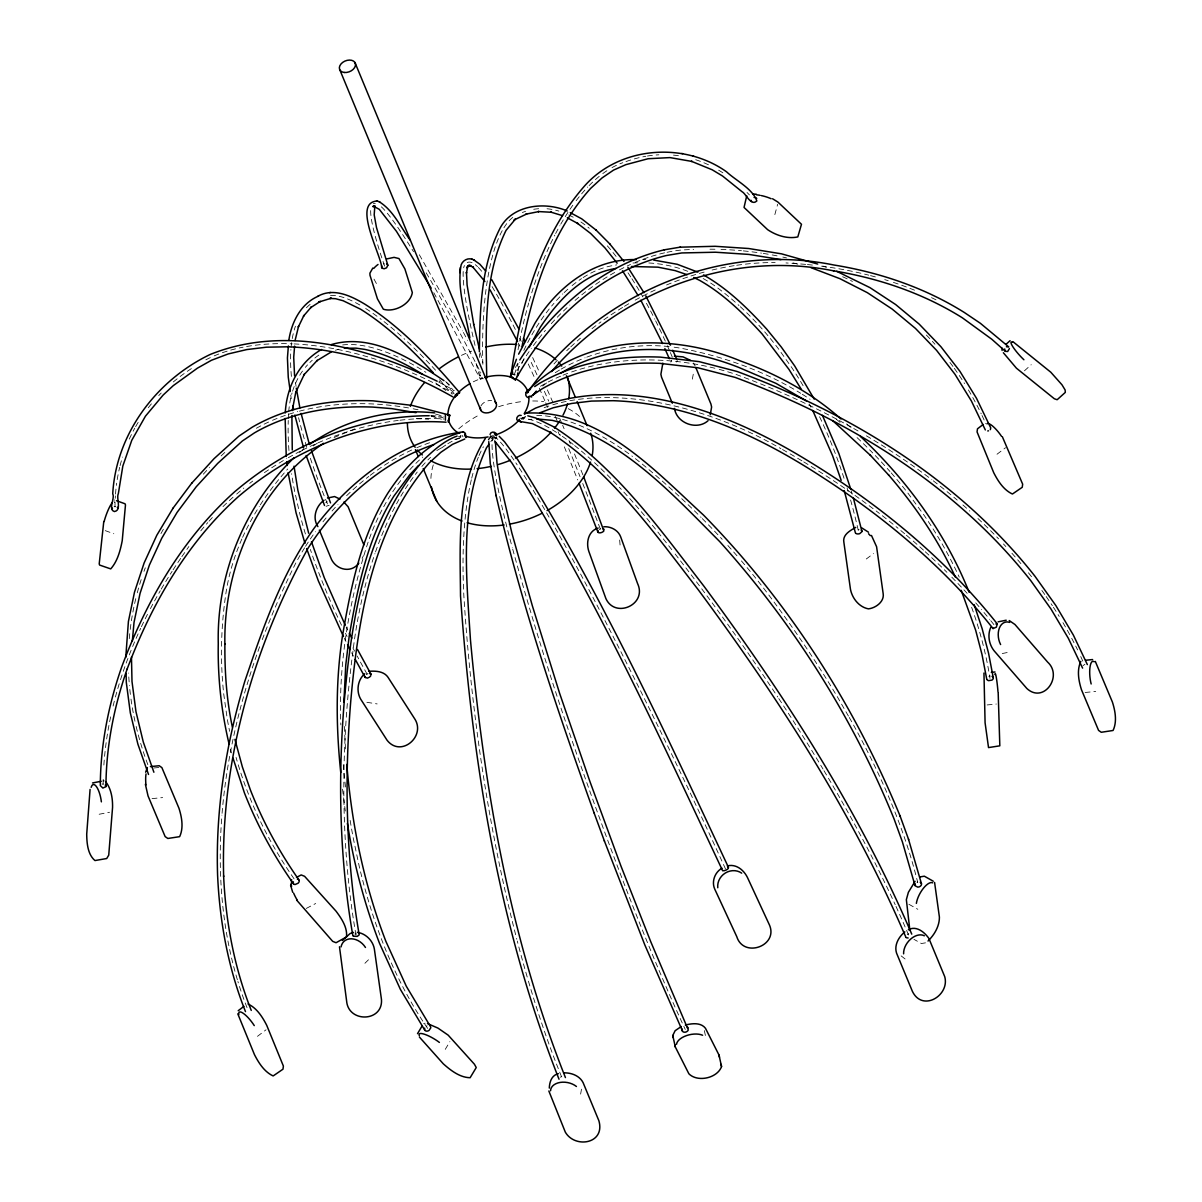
<?xml version="1.0" encoding="UTF-8"?>
<svg xmlns="http://www.w3.org/2000/svg" width="1202" height="1202" viewBox="0 0 1202 1202"><rect width="100%" height="100%" fill="white"/><g stroke="black" fill="none" stroke-linecap="round" stroke-linejoin="round"><path stroke-width="0.75" stroke-dasharray="5 3.75" d="M495.84 438.024L495.765 438.865L496.441 436.762M488.898 440.232L489.184 437.378M522.735 417.71L522.344 419.288M460.411 435.485L460.727 437.543M518.107 371.178L519.384 362.493M692.367 379.141L693.855 370.967M580.611 1094.105L581.798 1087.57M774.854 214.587L777.649 204.28M490.837 435.845L490.807 438.009L492.519 439.301M493.166 436.01L492.474 438.129A134.609 15.25 73.7 0 0 512.247 547.466M514.351 374.513L518.107 363.875M521.938 363.425L524.778 356.784M482.648 378.6L480.379 379.171L482.558 377.518M362.118 558.344L363.41 555.775M515.388 367.527L518.933 361.456M445.266 1049.361L449.894 1041.623M496.772 437.152L494.999 438.94M483.444 378.75L480.109 378.375L482.558 377.698M671.437 360.435L670.851 362.118M676.651 362.072L677.237 360.39M1083.062 665.638L1084.895 664.285M490.792 441.54L494.608 437.783M364.912 963.283L369.946 958.34M1024.45 370.802L1031.241 364.687M299.463 452.508L306.074 447.264M542.718 386.022L548.563 381.395M997.014 454.236L1005.563 447.715M257.468 1036.334L266.018 1029.813M866.296 558.99L873.478 553.581M907.225 934.51L908.742 933.699M325.772 502.541L327.29 501.745M329.123 505.291L326.042 506.312M436.837 450.555L443.117 446.874M334.036 437.543L356.678 428.122M560.252 1077.202L561.8 1076.541M306.24 908.442L315.69 903.498M383.453 264.049L384.279 263.719M925.495 942.849L921.378 943.51L913.926 939.318M335.403 350.233L338.769 349.226M521.908 418.041L525.424 416.974M114.07 506.583L115.542 506.327M458.383 436.792L461.298 435.95M988.765 676.29L990.478 676.02M494.563 437.378L492.069 437.333L490.296 435.815M1002.258 653.542L1010.341 651.89M99.165 814.25L109.532 812.267M423.63 1023.503L425.132 1023.233M354.785 934.044L356.438 933.864M454.702 439.346L459.84 438.475M528.79 419.603L531.885 419.243M101.915 784.08L103.357 784.065M153.886 767.973L159.175 767.462M1085.121 692.487L1095.713 691.45M987.142 704.943L996.368 704.041M152.053 798.624L162.646 797.587M480.605 375.52L479.267 375.4L475.571 361.366M102.921 780.969L104.334 780.909M416.448 418.596L428.738 419.197M642.604 259.527L645.79 259.587M431.007 415.802L441.885 416.132M113.965 499.972L114.776 500.077M443.192 417.62L434.313 416.238A134.609 96.776 -9.6 0 0 430.797 415.862M366.88 702.314L377.143 703.921M792.944 262.862L798.353 264.29M431.368 416.223L441.435 419.197M105.235 530.638L113.814 533.733M822.904 266.048L826.345 267.355M438.745 382.056L454.311 390.425M908.877 904.265L917.817 909.283M435.74 383.032L445.867 390.485M901.154 955.891L907.585 960.939M446.919 382.762L449.458 384.775M453.755 392.423L444.935 385.481A134.609 57.651 41 0 0 439.121 381.214M846.644 423.9L852.293 428.813M439.586 379.712L452.192 394.256M462.98 436.792L462.229 435.455M693.389 363.034L695.147 365.919M419.333 254.749L462.56 330.85M848.432 716.076L837.328 696.784A740.958 317.298 41 0 0 769.22 595.576A354.71 152.278 41 0 0 739.651 558.855M849.243 717.459L851.647 721.636A740.958 317.298 41 0 1 917.772 882.719M523.02 417.289L523.666 419.468M433.802 292.702L480.379 379.171M374.002 279.134L376.421 283.552M351.66 652.791L353.463 656.082M809.246 403.992L811.004 407.253M463.401 332.443L467.638 340.391M346.071 626.843L347.709 630.073M344.268 638.172L345.921 641.432M518.302 343.141L519.865 346.296M532.651 357.535L539.187 371.643M531.209 362.373L533.177 366.55A740.958 83.945 73.7 0 1 537.685 376.391M528.249 363.966L534.74 378.134M547.391 389.884L553.13 402.97M539.277 388.111L545.002 401.167M545.723 402.805L547.857 407.688M559.696 418.326L561.905 423.51M562.641 425.238L564.099 428.693M568.967 440.488L570.364 443.854M558.104 431.728L559.486 435.079M564.339 446.859L577.711 479.898M574.511 453.935L583.751 476.969M851.226 490.762L852.248 494.202M230.589 749.432L231.55 752.903M480.304 352.727L482.858 362.854M704.327 1030.595L706.04 1038.348M295.557 382.792L296.053 386.368M290.749 395.082L291.245 398.673M342.51 789.173L345.29 811.004M619.661 540.029L620.112 545.453M344.328 726.444L345.62 751.445M479.853 371.418L480.109 378.375M479.373 353.643L479.403 357.385M916.901 882.178A3.381 2.644 -12.3 0 1 917.727 881.907M536.708 415.471A134.609 57.651 41 0 1 632.492 456.444M635.377 458.638A134.609 57.651 41 0 1 643.926 465.459A354.71 152.278 41 0 1 701.082 517.401M702.284 518.603A354.71 152.278 41 0 1 722.192 539.322M727.841 545.498A354.71 152.278 41 0 1 738.434 557.443M519.715 418.266A189.15 49.552 52.7 0 1 560.778 435.259M562.281 436.296A189.15 49.552 52.7 0 1 573.219 444.44M574.631 445.551A189.15 49.552 52.7 0 1 621.329 489.379M623.823 492.054A189.15 49.552 52.7 0 1 646.195 517.581A592.526 153.931 52.8 0 1 674.022 552.544M675.163 554.017A592.526 153.931 52.8 0 1 777.754 697.01M778.791 698.587A592.526 153.931 52.8 0 1 823.024 769.085M823.986 770.707A592.526 153.931 52.8 0 1 895.22 904.73M895.986 906.398A592.526 153.931 52.8 0 1 908.832 935.727M782.472 449.518A481.221 273.17 27.2 0 1 802.23 460.997M803.732 461.899A481.221 273.17 27.2 0 1 879.428 513.479M882.328 515.718A481.221 273.17 27.2 0 1 898.014 528.249M900.824 530.563A481.221 273.17 27.2 0 1 904.986 534.034M906.368 535.206A481.221 273.17 27.2 0 1 911.837 539.878M913.204 541.065A481.221 273.17 27.2 0 1 923.917 550.531M925.224 551.733A481.221 273.17 27.2 0 1 946.921 572.302M951.819 577.215A481.221 273.17 27.2 0 1 967.174 593.352M975.723 602.878A481.221 273.17 27.2 0 1 981.643 609.715M983.972 612.464A481.221 273.17 27.2 0 1 989.667 619.346M990.779 620.728A481.221 273.17 27.2 0 1 994.099 624.86M521.262 419.258A234.48 132.445 27 0 1 525.92 416.343M544.145 407.703A234.48 132.445 27 0 1 549.284 405.885M552.815 404.789A234.48 132.445 27 0 1 780.924 448.662M330.52 295.422A189.15 49.552 52.7 0 1 362.824 306.75M365.678 308.508A189.15 49.552 52.7 0 1 381.244 319.431M384.024 321.595A189.15 49.552 52.7 0 1 404.789 339.325M407.463 341.804A189.15 49.552 52.7 0 1 430.887 365.198M432.134 366.535A189.15 49.552 52.7 0 1 435.875 370.562M445.747 381.56A189.15 49.552 52.7 0 1 453.635 390.725M327.44 503.923A592.526 154.292 52.8 0 1 310.026 457.241M306.765 447.129A592.526 154.292 52.8 0 1 298.592 417.725M291.41 376.421A592.526 154.292 52.8 0 1 290.914 349.497M291.064 347.633A592.526 154.292 52.8 0 1 291.68 342.209M292.251 338.558A592.526 154.292 52.8 0 1 295.452 326.193M306.435 307.742A592.526 154.292 52.8 0 1 311.453 303.34M114.971 507.064A481.221 271.937 27.1 0 1 115.377 495.9M115.512 494.067A481.221 271.937 27.1 0 1 116.684 483.189M117.21 479.613A481.221 271.937 27.1 0 1 119.674 467.323M120.095 465.61A481.221 271.937 27.1 0 1 122.484 457.091M129.305 439.091A481.221 271.937 27.1 0 1 134.774 428.182M135.631 426.665A481.221 271.937 27.1 0 1 139.207 420.67M148.282 407.733A481.221 271.937 27.1 0 1 151.602 403.602M158.724 395.608A481.221 271.937 27.1 0 1 161.218 393.024M173.298 381.951A481.221 271.937 27.1 0 1 191.929 368.248M205.843 359.834A234.48 133.167 27.2 0 1 211.011 357.295M214.211 355.867A234.48 133.167 27.2 0 1 243.074 347.183M246.605 346.522A234.48 133.167 27.2 0 1 292.266 343.832M294.009 343.907A234.48 133.167 27.2 0 1 454.401 394.031M114.07 501.64A15.19 2.75 -70.1 0 1 114.49 502.541M342.645 344.959A134.609 57.651 41 0 1 425.884 372.32M288.72 411.7A354.71 151.918 40.9 0 1 292.071 392.919M292.582 391.206A354.71 151.918 40.9 0 1 304.316 368.653M305.353 367.376A354.71 151.918 40.9 0 1 307.547 364.867M309.861 362.493A354.71 151.918 40.9 0 1 312.295 360.209M314.849 358.061A354.71 151.918 40.9 0 1 318.936 355.026M367.106 674.127A740.958 317.298 41 0 1 357.189 656.037M354.59 651.138A740.958 317.298 41 0 1 352.877 647.878M347.077 636.504A740.958 317.298 41 0 1 345.455 633.274M341.533 625.22A740.958 317.298 41 0 1 310.356 549.449M305.413 533.973A740.958 317.298 41 0 1 299.343 512.097L294.58 490.882A740.958 317.298 41 0 1 291.59 473.708M288.961 450.525A740.958 317.298 41 0 1 288.255 420.46M288.33 418.642A740.958 317.298 41 0 1 288.615 413.278M366.279 674.592A3.381 1.998 -28.6 0 1 367.782 673.721M426.319 1026.238A3.381 2.554 -35.7 0 1 427.101 1025.832M406.231 473.753A134.609 79.212 -69.2 0 0 366.565 546.895A354.71 208.397 -69.2 0 0 340.707 721.29A740.958 436.01 -69.2 0 0 340.842 724.896M409.807 469.697A134.609 79.212 -69.2 0 1 422.758 457.045M427.642 1028.401A740.958 436.01 -69.2 0 1 359.173 866.101L353.373 838.741A740.958 436.01 -69.2 0 1 349.992 819.433M345.53 787.009A740.958 436.01 -69.2 0 1 342.991 761.106M304.617 547.796A189.15 128.434 -51.9 0 0 295.857 562.927A592.526 402.925 -51.7 0 0 261.33 642.153M305.548 546.309A189.15 128.434 -51.9 0 1 315.45 531.705M322.947 521.833A189.15 128.434 -51.9 0 1 327.425 516.364M332.022 511A189.15 128.434 -51.9 0 1 337.972 504.479M346.597 495.72A189.15 128.434 -51.9 0 1 368.834 476.398M370.186 475.361A189.15 128.434 -51.9 0 1 413.608 449.142M416.778 447.745A189.15 128.434 -51.9 0 1 431.082 442.231M247.026 1007.637A592.526 402.925 -51.7 0 1 237.921 981.538M237.38 979.75A592.526 402.925 -51.7 0 1 221.919 815.151M222.07 813.318A592.526 402.925 -51.7 0 1 260.684 643.881M356.017 935.216A481.221 219.305 -83.5 0 1 352.862 651.98A234.48 107.519 -83.6 0 1 374.949 553.581M375.52 551.943A234.48 107.519 -83.6 0 1 417.244 472.04M421.872 466.466A234.48 107.519 -83.6 0 1 426.575 461.298M427.897 459.945A234.48 107.519 -83.6 0 1 430.541 457.316M441.66 447.91A234.48 107.519 -83.6 0 1 446.273 444.725M447.805 443.748A234.48 107.519 -83.6 0 1 463.296 436.506M523.847 350.428A134.609 79.212 -69.2 0 1 553.987 303.28M556.481 300.47A134.609 79.212 -69.2 0 1 562.867 293.844M564.159 292.597A134.609 79.212 -69.2 0 1 569.432 287.819M572.092 285.595A134.609 79.212 -69.2 0 1 581.543 278.609M583.12 277.587A134.609 79.212 -69.2 0 1 610.135 266.108A354.71 208.757 -69.3 0 1 616.731 264.876M703.14 278.518A354.71 208.757 -69.3 0 1 717.128 287.548A740.958 436.01 -69.2 0 1 738.99 305.518M632.973 263.028A354.71 208.757 -69.3 0 1 637.766 262.832M648.84 262.983A354.71 208.757 -69.3 0 1 688.265 271.502M740.312 306.72A740.958 436.01 -69.2 0 1 778.52 348.911L791.817 367.647A740.958 436.01 -69.2 0 1 804.213 387.645M819.569 416.763A740.958 436.01 -69.2 0 1 844.435 479.538M847.079 487.982A740.958 436.01 -69.2 0 1 848.101 491.408M850.58 500.002A740.958 436.01 -69.2 0 1 858.604 531.885M858.273 529.842A3.381 2.088 -13.9 0 1 859.129 529.736M516.995 370.622A189.15 128.434 -51.9 0 1 531.314 348.445M533.387 345.575A189.15 128.434 -51.9 0 1 545.453 330.31M551.267 323.669A189.15 128.434 -51.9 0 1 569.853 305.038M575.052 300.425A189.15 128.434 -51.9 0 1 587.072 290.674M588.559 289.532A189.15 128.434 -51.9 0 1 617.858 270.735M619.421 269.894A189.15 128.434 -51.9 0 1 630.509 264.455M635.257 262.367A189.15 128.434 -51.9 0 1 649.561 257.003M651.319 256.432A189.15 128.434 -51.9 0 1 665.337 252.66M667.08 252.285A189.15 128.434 -51.9 0 1 680.858 250.076A592.526 402.565 -51.6 0 1 693.659 249.415M926.336 335.027A592.526 402.565 -51.6 0 1 934.961 344.238M949.956 362.448A592.526 402.565 -51.6 0 1 953.231 366.85M954.298 368.323A592.526 402.565 -51.6 0 1 964.545 383.588M968.406 389.929A592.526 402.565 -51.6 0 1 981.238 413.879M982.019 415.486A592.526 402.565 -51.6 0 1 985.76 423.66M709.961 249.19A592.526 402.565 -51.6 0 1 715.34 249.25M720.99 249.415A592.526 402.565 -51.6 0 1 741.454 250.707M743.287 250.887A592.526 402.565 -51.6 0 1 761.452 253.141M763.255 253.412A592.526 402.565 -51.6 0 1 770.392 254.614M772.165 254.929A592.526 402.565 -51.6 0 1 779.227 256.311M782.833 257.078A592.526 402.565 -51.6 0 1 786.514 257.904M842.617 276.745A592.526 402.565 -51.6 0 1 852.458 281.418M695.688 159.731A481.221 220.537 -83.6 0 1 711.103 166.071M718.631 170.188A481.221 220.537 -83.6 0 1 724.566 173.929M747.013 192.47A481.221 220.537 -83.6 0 1 749.417 194.904M625.987 161.579A481.221 220.537 -83.6 0 1 645.79 156.29M647.427 156.02A481.221 220.537 -83.6 0 1 658.891 154.818M673.466 155.118A481.221 220.537 -83.6 0 1 679.881 155.929M518.047 349.692A234.48 106.798 -83.4 0 1 528.73 302.934M529.226 301.206A234.48 106.798 -83.4 0 1 554.813 235.156M555.64 233.549A234.48 106.798 -83.4 0 1 559.892 225.706M560.748 224.188A234.48 106.798 -83.4 0 1 573.114 204.836M576.179 200.674A234.48 106.798 -83.4 0 1 587.763 186.986M589.085 185.634A234.48 106.798 -83.4 0 1 599.753 175.928M602.788 173.584A234.48 106.798 -83.4 0 1 608.918 169.437M611.998 167.619A234.48 106.798 -83.4 0 1 622.801 162.706M475.045 345.38A134.609 15.25 73.7 0 1 464.468 265.537M467.247 262.607A354.71 40.117 73.6 0 1 477.51 266.634M478.351 267.475A354.71 40.117 73.6 0 1 481.912 271.562M492.084 286.617A740.958 83.945 73.7 0 1 515.838 330.46M519.685 338.198A740.958 83.945 73.7 0 1 521.232 341.368M544.386 391.341A740.958 83.945 73.7 0 1 548.683 401.122M555.204 416.268A740.958 83.945 73.7 0 1 558.149 423.179M568.726 448.631A740.958 83.945 73.7 0 1 580.07 476.758M582.73 483.489A740.958 83.945 73.7 0 1 600.985 530.803M599.152 529.601A3.381 1.938 -20.9 0 1 600.73 528.865M482.858 364.281A189.15 55.773 84.4 0 1 502.992 229.327M503.908 227.794A189.15 55.773 84.4 0 1 512.863 217.352M522.344 212.529A592.526 175.627 84.5 0 1 525.559 211.342M533.703 209.298A592.526 175.627 84.5 0 1 538.661 208.712M547.015 208.772A592.526 175.627 84.5 0 1 558.87 211.086M568.771 214.948A592.526 175.627 84.5 0 1 573.384 217.307M580.912 221.979A592.526 175.627 84.5 0 1 589.25 228.245M607.31 245.854A592.526 175.627 84.5 0 1 617.693 258.46M627.985 272.794A592.526 175.627 84.5 0 1 630.915 277.211M631.876 278.714A592.526 175.627 84.5 0 1 642.875 296.894M646.436 303.265A592.526 175.627 84.5 0 1 654.805 319.191M655.631 320.829A592.526 175.627 84.5 0 1 666.614 344.057M667.365 345.74A592.526 175.627 84.5 0 1 669.604 350.834M670.355 352.547A592.526 175.627 84.5 0 1 673.315 359.488M384.64 266.168A481.221 36.601 63.2 0 1 370.967 207.48M373.281 203.739A481.221 36.601 63.2 0 1 375.294 203.559M381.334 206.834A234.48 18.496 63.4 0 1 413.518 251.684M426.214 272.824A234.48 18.496 63.4 0 1 480.815 372.68M313.241 445.942A134.609 96.776 -9.6 0 1 317.463 443.087M241.887 538.947A354.71 254.854 -9.6 0 0 225.916 593.322A740.958 532.681 -9.6 0 0 223.752 694.215L227.268 719.021A740.958 532.681 -9.6 0 0 229.627 731.327M242.594 537.384A354.71 254.854 -9.6 0 1 259.316 506.433M260.278 504.915A354.71 254.854 -9.6 0 1 287.744 468.99M294.084 878.827A740.958 532.681 -9.6 0 1 236.058 757.41M256.357 428.273A189.15 125.864 10.4 0 1 270.796 421.061M272.478 420.324A189.15 125.864 10.4 0 1 297.705 411.625M299.403 411.174A189.15 125.864 10.4 0 1 411.43 408.455M413.172 408.785A189.15 125.864 10.4 0 1 418.371 409.837M435.515 414.044A189.15 125.864 10.4 0 1 443.944 416.553M147.846 764.667A592.526 393.94 10.6 0 1 135.36 723.048M134.97 721.26A592.526 393.94 10.6 0 1 130.612 696.198M130.387 694.41A592.526 393.94 10.6 0 1 129.44 685.486M129.14 681.925A592.526 393.94 10.6 0 1 128.599 673.015M129.275 638.668A592.526 393.94 10.6 0 1 129.996 631.23M130.222 629.382A592.526 393.94 10.6 0 1 136.337 596.402M137.268 592.796A592.526 393.94 10.6 0 1 141.551 578.462M143.985 571.371A592.526 393.94 10.6 0 1 145.292 567.84M160.963 533.598A592.526 393.94 10.6 0 1 164.479 527.287M203.348 474.159A592.526 393.94 10.6 0 1 209.509 467.533M221.138 455.904A592.526 393.94 10.6 0 1 225.165 452.102M103.132 784.335A481.221 347.618 -31.3 0 1 103.267 777.348M103.868 765.058A481.221 347.618 -31.3 0 1 110.644 716.858M113.108 706.04A481.221 347.618 -31.3 0 1 114.941 698.813M115.422 697.01A481.221 347.618 -31.3 0 1 119.99 681.324M120.516 679.656A481.221 347.618 -31.3 0 1 131.98 648.148M132.656 646.496A481.221 347.618 -31.3 0 1 140.649 628.33M141.43 626.678A481.221 347.618 -31.3 0 1 147.876 613.546M150.415 608.648A481.221 347.618 -31.3 0 1 160.287 590.753M161.218 589.13A481.221 347.618 -31.3 0 1 172.111 571.326M173.058 569.853A481.221 347.618 -31.3 0 1 180.841 558.134M181.848 556.661A481.221 347.618 -31.3 0 1 184.883 552.304M186.881 549.404A234.48 170.038 -31.4 0 1 188.894 546.504M200.764 530.863A234.48 170.038 -31.4 0 1 207.796 522.585M209.013 521.217A234.48 170.038 -31.4 0 1 212.709 517.16M222.971 506.628A234.48 170.038 -31.4 0 1 233.864 496.516M236.659 494.067A234.48 170.038 -31.4 0 1 243.826 488.057M249.715 483.384A234.48 170.038 -31.4 0 1 252.705 481.085M264.41 472.641A234.48 170.038 -31.4 0 1 286.797 458.563M288.33 457.692A234.48 170.038 -31.4 0 1 300.74 451.02M302.303 450.224A234.48 170.038 -31.4 0 1 398.238 420.445M399.981 420.234A234.48 170.038 -31.4 0 1 414.915 418.912M416.778 418.807A234.48 170.038 -31.4 0 1 444.064 419.017M725.527 869.016A481.221 37.833 63.4 0 0 599.332 609.654A234.48 17.775 63.2 0 0 515.838 462.845M493.812 436.491A234.48 17.775 63.2 0 1 514.877 461.418M512.698 549.104A354.71 39.756 73.7 0 0 565.751 722.222A740.958 83.945 73.7 0 0 607.536 839.807L617.798 867.183A740.958 83.945 73.7 0 0 685.275 1029.483M471.334 479.763A189.15 55.773 84.4 0 0 463.852 595.651A592.526 175.988 84.5 0 0 516.8 939.198M471.725 478.156A189.15 55.773 84.4 0 1 478.366 457.181M479.042 455.558A189.15 55.773 84.4 0 1 483.399 446.798M488.162 439.857A189.15 55.773 84.4 0 1 493.286 434.808M561.574 1076.797A592.526 175.988 84.5 0 1 527.738 978.804M527.212 977.046A592.526 175.988 84.5 0 1 517.281 941.031M461.418 355.371A84.38 57.861 -22.5 0 1 471.665 351.149M430.917 478.426A84.38 57.861 -22.5 0 1 433.321 464.783M458.728 428.783A84.38 57.861 -22.5 0 1 480.019 414.525M498.635 406.697A84.38 57.861 -22.5 0 1 523.276 401.468M532.711 400.972A84.38 57.861 -22.5 0 1 543.65 401.543M568.261 408.68A84.38 57.861 -22.5 0 1 581.903 418.822M493.346 435.605A42.19 28.938 -22.5 0 1 489.83 436.521M473.287 381.83A42.19 28.938 -22.5 0 1 481.792 378.329M480.98 405.855A8.444 5.785 -22.5 0 1 491.603 400.506M540.479 386.293A189.15 125.864 10.4 0 1 561.319 375.88M563.032 375.174A189.15 125.864 10.4 0 1 570.033 372.515M571.626 371.959A189.15 125.864 10.4 0 1 602.217 363.951M605.778 363.32A189.15 125.864 10.4 0 1 717.564 368.939M719.262 369.39A189.15 125.864 10.4 0 1 736.075 374.438A592.526 393.58 10.6 0 1 837.599 419.663M839.221 420.535A592.526 393.58 10.6 0 1 852.128 427.612M853.721 428.513A592.526 393.58 10.6 0 1 860.076 432.134M866.372 435.815A592.526 393.58 10.6 0 1 931.835 479.703M933.278 480.815A592.526 393.58 10.6 0 1 957.228 500.092M962.877 504.945A592.526 393.58 10.6 0 1 969.804 511.06M977.932 518.513A592.526 393.58 10.6 0 1 998.546 538.797M1003.445 543.965A592.526 393.58 10.6 0 1 1005.864 546.564M1011.904 553.236A592.526 393.58 10.6 0 1 1022.677 565.736M1028.416 572.768A592.526 393.58 10.6 0 1 1031.767 577.02M1041.864 590.452A592.526 393.58 10.6 0 1 1045.094 595.005M1046.161 596.523A592.526 393.58 10.6 0 1 1052.366 605.673M1053.373 607.205A592.526 393.58 10.6 0 1 1059.217 616.446M1062.944 622.636A592.526 393.58 10.6 0 1 1070.832 636.654M1071.703 638.307A592.526 393.58 10.6 0 1 1077.593 649.906M1080.733 656.562A592.526 393.58 10.6 0 1 1082.987 661.566M805.641 264.395A481.221 348.85 -31.4 0 0 791.292 263.313A234.48 169.317 -31.3 0 0 785.973 262.938M807.428 264.56A481.221 348.85 -31.4 0 1 812.747 265.101M821.552 266.153A481.221 348.85 -31.4 0 1 854.216 271.757M856.049 272.148A481.221 348.85 -31.4 0 1 868.761 275.168M870.548 275.634A481.221 348.85 -31.4 0 1 877.685 277.557M884.732 279.63A481.221 348.85 -31.4 0 1 888.218 280.712M893.417 282.395A481.221 348.85 -31.4 0 1 916.991 291.2M931.52 297.66A481.221 348.85 -31.4 0 1 936.253 299.959M553.957 363.951A234.48 169.317 -31.3 0 1 558.945 358.587M566.713 350.744A234.48 169.317 -31.3 0 1 569.372 348.174M570.725 346.912A234.48 169.317 -31.3 0 1 580.401 338.198M591.985 328.687A234.48 169.317 -31.3 0 1 600.985 321.881M603.84 319.822A234.48 169.317 -31.3 0 1 622.967 307.216M624.469 306.3A234.48 169.317 -31.3 0 1 629.022 303.61M635.167 300.139A234.48 169.317 -31.3 0 1 657.96 288.72M666.554 284.979A234.48 169.317 -31.3 0 1 689.197 276.55M690.955 275.979A234.48 169.317 -31.3 0 1 705.033 271.847M712.08 270.044A234.48 169.317 -31.3 0 1 734.963 265.537M736.721 265.266A234.48 169.317 -31.3 0 1 775.155 262.577M555.234 372.695A134.609 96.776 -9.6 0 1 559.651 369.991M561.139 369.119A134.609 96.776 -9.6 0 1 585.104 357.775M586.786 357.144A134.609 96.776 -9.6 0 1 670.656 346.762M674.157 347.198A134.609 96.776 -9.6 0 1 684.479 348.926A354.71 255.215 -9.6 0 1 800.682 393.279M802.275 394.271A354.71 255.215 -9.6 0 1 810.058 399.289M836.231 419.122A740.958 532.681 -9.6 0 1 840.498 422.743M857.041 437.603A740.958 532.681 -9.6 0 1 872.742 452.959M875.281 455.573A740.958 532.681 -9.6 0 1 889.961 471.5M891.148 472.837A740.958 532.681 -9.6 0 1 908.156 493.451L923.722 514.726A740.958 532.681 -9.6 0 1 959.241 577.14M971.607 607.295A740.958 532.681 -9.6 0 1 989.997 678.394"/><path stroke-width="1.5" d="M343.892 702.163L345.755 665.052L349.181 636.294C357.52 588.003 367.481 538.256 393.85 496.156L409.777 474.775L418.506 465.505M374.844 205.707L374.198 214.873L376.481 227.463L387.84 265.266L386.548 267.836L384.159 268.767L382.041 268.181L381.68 265.732M285.144 418.401L286.241 456.459M291.891 415.441L292.266 450.014M446.092 422.202C370.501 417.214 295.632 447.895 238.612 496.411C186.821 542.748 151.121 604.891 126.991 669.484L127.127 669.078C113.965 706.806 106.137 746.547 105.941 786.574L102.891 788.076L100.307 785.567C100.502 745.165 108.405 705.078 121.687 667.005L121.838 666.599C146.208 601.3 182.358 538.526 234.721 491.708C288.615 445.927 357.85 415.757 429.204 415.742M452.884 396.885C402.64 368.383 346.266 349.061 288.225 346.792L266.559 347.183L246.786 349.572L228.2 353.944L211.492 360.254L197.429 368.158L173.178 385.707L163.096 395.097L145.457 416.162L131.769 440.308L122.844 465.985L118.352 493.601C115.933 498.214 122.108 510.279 114.4 511.556C107.684 509.423 115.227 498.259 112.733 493.842C116.038 433.727 156.455 380.268 209.944 354.575L210.53 354.335C284.649 324.57 368.428 347.573 437.182 381.214M521.999 346.627C533.042 290.088 551.478 232.196 590.543 188.489L602.037 177.956L613.576 170.083L625.821 164.674L648.058 158.739L669.965 157.597L692.157 161.474L691.405 161.293L712.185 169.782L722.567 176.033L741.995 191.674C746.126 193.672 750.889 206.669 756.839 200.944C752.602 188.714 735.924 180.601 726.564 171.826C684.449 141.716 620.638 146.268 585.389 185.048L584.983 185.484C538.571 238.176 520.12 309.154 510.7 377.203L510.91 377.323M90.075 789.429L86.709 834.128C86.844 843.173 87.641 854.306 94.943 860.557L106.723 858.528L108.736 855.148L112.567 807.353C112.718 798.594 111.305 789.113 105.896 781.976M112.132 509.438L112.432 508.085M288.375 345.996L287.428 357.956L288.255 377.173L290.253 391.506M294.61 346.131L293.709 357.264L294.565 375.67M132.34 640.982L134.023 622.456L140.048 593.412L149.379 565.09L161.729 538.271L177.1 512.383L196.287 486.705L217.727 463.341L242.338 441.014L254.448 432.87C290.028 412.181 332.083 405.435 372.77 407.087L391.777 408.635L415.997 412.677M469.847 337.882C466.286 315.39 456.459 289.021 461.177 264.771C462.77 260.413 467.969 257.483 472.431 259.347M460.276 267.55L459.765 272.644M488.763 441.66L490.281 463.596L496.125 495.81M495.344 443.042L495.419 442.216L496.997 463.07L500.348 482.979L511.782 532.696L532.381 605.898L559.651 693.419L589.942 781.57L620.848 865.786L650.853 941.962L688.31 1029.964A3.381 2.659 -24.6 0 1 682.751 1031.601L644.828 944.952L604.305 840.754M285.295 412.917C286.407 387.66 298.937 362.012 321.565 349.497M292.251 410.558L295.872 391.747L295.662 392.498L304.376 374.153L303.941 374.829L317.298 360.315L316.697 360.84L331.256 351.931M1004.722 348.956L1004.977 350.879M1009.44 348.595L1007.667 351.495L1005.353 351.33L991.77 339.219L962.381 317.824C923.271 293.303 878.812 278.188 833.377 270.811L833.797 270.886C730.245 249.821 619.661 292.026 551.538 371.598M466.181 437.528L464.768 434.358M517.341 376.391L517.852 372.905M662.858 363.169L660.89 374.243L661.551 377.233L672.324 403.226M549.314 1088.095C549.479 1081.98 551.688 1075.189 558.359 1073.671M710.247 414.825L711.614 407.027L710.938 404.037L695.868 367.647M103.778 521.518L99.21 563.888L99.601 565.06L110.719 568.892C117.541 561.259 120.29 550.561 122.228 540.705L125.474 504.975L125.068 503.803L116.489 500.708M288.826 340.391C291.485 322.301 300.831 303.505 318.515 296.098M295.061 340.557L298.562 326.328L298.306 327.079L303.926 315.42L303.49 316.126L311.213 307.096L310.597 307.697L320.378 301.356L318.846 302.033L331.406 298.171L329.829 298.457L335.598 298.712L343.171 300.755L360.6 309.214C388.036 326.418 411.46 349.211 433.381 372.86M145.622 772.21L147.38 767.537M685.335 1025.021C691.841 1023.443 700.826 1022.226 705.454 1028.266L718.991 1055.025L721.546 1066.565C717.384 1078.224 697.566 1082.581 688.881 1073.792L675.329 1047.017L672.774 1035.493L675.133 1030.7L681.309 1026.508M746.727 195.821L744.038 207.45L767.642 229.672C776.207 235.472 787.535 239.168 797.812 236.914L801.479 224.278L777.889 202.056L772.555 198.751M424.712 1028.161L424.516 1028.867A3.381 2.509 -32.7 0 0 428.949 1030.535L430.737 1027.905A3.381 2.554 -35.7 0 0 430.466 1026.583L406.231 986.136L385.917 941.436C364.071 884.822 351.795 824.812 346.777 764.427M682.225 1029.017L682.3 1031.091M490.055 434.403C490.671 430.872 496.847 431.593 496.501 435.214M465.715 436.897L465.369 433.351L463.431 431.818C402.309 439.752 350.052 480.169 313.977 528.414C281.403 574.24 262.847 628.27 244.892 681.053C225.961 744.023 215.383 809.757 217.607 875.612L217.637 876.078C219.771 922.37 228.335 968.466 245.478 1011.618M983.957 673.06L985.084 722.778L988.525 747.584L999.824 745.826L998.186 692.698M445.371 420.219L445.431 414.585M990.794 627.309C987.308 634.972 988.961 644.422 994.189 650.898L1026.884 688.521C1043.652 704.011 1063.214 676.305 1047.648 662.122L1014.954 624.499L1009.229 620.548M1001.927 348.024L1002.107 350.443M449.172 416.223L449.818 415.171L448.301 421.016M516.439 359.263L511.211 373.386L513.194 374.213M518.618 354.154L534.89 323.353C556.331 287.939 592.962 258.28 636.174 259.617M598.07 530.653L598.295 532.531A3.381 1.818 -20.5 0 0 603.87 530.908L583.751 476.969M459.449 393.069L459.555 392.588C431.578 359.774 401.678 327.56 365.032 304.286C351.149 295.962 333.555 287.353 317.719 296.338M529.316 347.017L540.389 327.124C558.63 299.734 583.195 273.515 615.92 268.467M456.715 393.565L454.656 397.381M1080.823 661.34C1076.676 670.16 1078.63 680.798 1081.484 689.768L1098.568 730.395L1101.272 732.273L1113.067 730.485C1117.214 721.666 1115.261 711.028 1112.406 702.058L1095.322 661.431M990.343 429.655L990.733 427.882M515.357 379.922L510.069 376.647L512.728 372.079M515.433 379.832C547.391 321.55 600.654 271.487 666.449 255.5L681.774 252.946L715.551 252.225L748.846 254.418L780.924 259.617M173.058 508.145L156.801 535.281L144.12 562.972L134.489 592.18L128.404 621.524L125.759 657.419M417.515 1033.66L422.142 1025.922M519.82 359.924C553.115 308.208 603.404 264.395 664.24 249.821L664.706 249.746M485.533 438.159C456.234 484.481 460.111 543.274 460.516 595.876C472.085 760.13 498.244 925.42 559.02 1079.216M488.913 444.289L486.479 447.82C458.999 506.252 466.361 576.058 470.463 639.975C484.166 788.797 510.024 938.146 565.436 1077.578M530.428 389.448C525.62 389.628 523.741 396.465 528.444 397.727M372.815 268.046L369.915 273.154L369.976 275.228L377.428 298.847L383.363 309.23C394.331 312.685 410.528 304.196 412.331 292.552L404.894 268.932L398.959 258.55L394.076 257.363L386.759 258.926M191.674 483.234L214.016 458.698L238.913 436.131L252.225 427.191C288.57 406.051 331.527 399.169 373.101 400.837L412.001 405.375L449.728 415.141M527.287 392.919C593.683 296.383 717.729 241.317 833.677 264.966L834.098 265.041C879.984 272.478 924.894 287.744 964.38 312.52L980.411 323.323L1008.733 346.897L1006.405 346.747M532.937 395.428L536.122 391.176M172.682 508.641L192.035 482.753M510.069 376.647L511.346 376.947M915.083 881.321L908.381 892.32L906.353 899.652L909.794 929.732M448.256 422.112L448.902 418.356M928.019 941.031C934.375 934.81 939.468 926.261 939.408 917.156L934.585 882.418M342.39 940.475L350.158 933.503L353.553 932.406M293.769 457.947C244.337 506.177 216.645 574.511 218.268 643.611L218.253 644.212C217.697 677.853 221.333 711.494 229.131 744.218M528.264 390.259C583.361 334.652 671.602 332.263 740.612 361.006L740.958 361.141C777.333 374.333 812.026 393.174 841.009 419.002M536.603 391.476L532.771 395.142M324.014 500.212C315.976 506.162 312.054 517.807 317.914 526.626M358.827 563.137C351.42 573.354 336.876 570.094 331.557 559.561L319.341 530.097M904.821 931.941C898.705 936.839 893.957 945.238 896.572 953.156L912.363 991.289C922.52 1012.475 950.091 995.226 944.697 976.58L928.906 938.462C924.563 932.211 916.285 925.27 908.336 929.777M1005.999 344.358L1010.071 340.677M364.747 673.751C357.61 679.776 356.017 691.195 360.705 699.188L387.059 740.222C401.002 758.116 426.575 735.94 414.374 718.33L388.021 677.297C383.964 671.197 375.475 670.776 368.894 671.332M290.764 880.735L291.74 879.894M708.068 420.7C697.025 430.647 676.696 423.359 674.472 408.425M457.466 395.112L454.446 396.885L459.555 392.588M983.176 424.471L977.481 428.813L977.061 431.924L993.738 472.732C998.006 481.07 1003.655 489.995 1012.43 494.022L1022.241 487.291L1022.662 484.181L1002.333 436.687M238.206 1010.717L243.901 1006.374M534.695 386.593L539.367 383.453C575.713 362.313 618.669 355.431 660.244 357.114L699.158 361.637L737.081 371.478C850.911 413.788 959.046 479.853 1034.922 576.194L1055.807 605.492L1073.341 635.047L1087.359 664.586M530.788 396.405L541.591 389.132C577.17 368.443 619.225 361.697 659.913 363.35L698.001 367.797L735.083 377.383C848.101 419.408 955.47 485.037 1030.805 580.686L1050.924 608.933L1068.323 638.247L1082.611 668.132M462.53 432.179L463.431 431.818M721.981 868.205C714.889 872.156 711.359 881.577 714.739 889.104L736.781 936.674C743.677 958.535 778.505 945.854 769.46 924.999L747.419 877.43C743.753 869.978 736.075 863.652 727.33 865.921M310.041 444.124C345.906 418.882 391.206 408.304 434.643 412.887M323.518 443.313C258.836 486.945 223.392 566.172 224.879 644.362L224.894 643.761C224.639 671.708 226.577 699.789 232.377 727.165M526.16 392.318L528.234 392.363M524.583 414.119L535.506 408.139C625.716 373.522 725.527 410.799 803.822 458.247C876.814 502.271 944.171 556.962 997.314 623.943L996.323 627.189L993.062 628.556C945.328 568.336 885.874 518.137 821.417 476.638C759.123 435.98 688.656 403.226 613.14 400.702L591.474 401.077L571.731 403.451L553.145 407.794L539.803 412.812M561.259 372.92C615.033 340.211 682.12 345.004 738.734 367.406L775.921 383.333L806.617 401.107M296.458 877.415L301.191 874.936L304.587 876.303L336.019 911.146C341.488 918.448 347.573 927.418 346.492 936.929L336.064 942.729L332.669 941.346L296.624 900.088M855.749 527.393C850.16 530.578 842.271 534.77 843.894 542.463L850.46 589.296C852.218 598.311 859.069 607.115 868.415 608.858C875.597 608.062 884.552 601.706 883.154 593.563L876.589 546.73L871.465 535.446M331.121 344.643C371.583 332.593 411.79 358.962 443.959 380.658M457.121 436.071C444.274 440.698 433.892 450.059 424.201 459.359L423.81 459.795C366.234 525.695 351.795 616.461 344.313 700.766C337.852 778.971 339.415 858.138 352.832 935.577L353.042 935.907M464.813 438.985L452.463 444.394L440.879 452.283L429.339 462.8C372.365 528.024 358.151 617.888 350.744 701.322C344.313 779.121 345.875 857.852 359.218 934.871L357.264 936.388L353.478 936.178M598.16 528.039C588.199 531.014 585.825 542.748 588.905 551.583L605.853 598.476C615.033 618.985 647.412 604.636 637.586 583.586L620.623 536.708C618.053 530.022 610.751 526.371 603.825 526.731M433.937 444.5C381.319 462.469 337.927 501.67 308.178 547.992C253.066 647.743 220.477 761.858 223.647 876.348L223.617 875.867C225.721 921.829 234.255 967.58 251.263 1010.416M374.513 206.188L372.845 206.624L374.844 206.444L373.296 206.098L379.321 209.358L396.465 231.355L431.157 288.104M920.236 876.874L924.353 876.198L933.293 881.231M327.515 498.049L334.547 496.546L340.001 499.085M329.633 292.672L330.415 292.432M995.887 623.943L997.314 623.943M460.336 432.75C428.964 440.939 405.48 466.361 388.231 492.58L388.096 492.775C361.291 535.506 351.059 586.005 342.63 635.062L342.585 635.302C335.523 680.708 335.989 726.94 340.752 772.555M998.126 621.84L1006.209 620.202M92.554 782.938L101.193 781.285M679.941 247.191L715.115 246.29L748.696 248.513L781.616 253.862L817.721 264.064M664.24 249.821L680.437 247.116M987.759 430.947L988.51 430.827M344.328 348.264L356.017 348.144L364.792 349.391C385.481 353.854 404.804 363.199 422.683 374.348M527.107 413.097C599.407 409.612 654.399 470.027 703.47 515.042C787.896 601.06 854.367 704.808 900.133 816.128L900.343 816.714M1085.571 660.244L1092.618 659.552M991.334 672.339L995.016 671.993M150.355 766.606L159.19 765.734L161.879 767.612L178.963 808.255C181.818 817.21 183.771 827.847 179.639 836.667L167.829 838.47L165.14 836.592L148.041 795.949L145.382 784.305M908.141 937.981L906.233 937.695M510.7 377.203L512.668 377.323M519.76 421.256L518.979 421.301L532.366 423.6L550.321 432.374M631.381 266.513L657.915 267.16L675.088 270.6L687.048 274.687M531.66 397.006L529.601 396.224M674.397 356.138L683.052 356.874L690.654 360.45M563.798 1072.875C571.22 1072.59 579.604 1075.7 583.105 1082.656L598.897 1120.775C605.477 1143.958 574.887 1148.766 565.301 1132.104L548.848 1090.995M754.075 197.459L754.871 197.474M536.678 418.927L552.334 420.369C621.254 437.738 671.317 493.03 719.697 541.576C792.944 623.177 852.864 717.444 894.123 819.103L902.402 841.911L914.902 885.168M752.677 193.973L756.313 194.213M485.082 377.623L486.765 378.014C485.668 327.951 484.09 275.198 506.057 230.348L515.418 219.095L514.095 219.951L526.716 213.986L525.905 214.166L538.932 211.552L538.09 211.537L551.433 212.273L550.651 212.063L562.536 215.654M369.375 673.42L370.952 674.097A3.381 1.908 -30.1 0 1 371.087 674.532M653.663 260.068L677.252 264.29L697.881 272.148M494.277 433.622L496.817 434.989M377.278 201.019C351.495 202.252 381.951 256.552 381.635 267.685M727.796 867.243C730.08 868.685 724.505 871.225 722.793 870.714M521.172 415.411C518.257 414.269 515.117 418.581 517.611 420.775M681.819 153.465L682.586 153.646M692.968 156.05L693.719 156.23M357.34 932.331C365.799 933.548 372.936 940.64 374.363 949.039L381.47 999.538C383.047 1022.061 348.415 1023.022 346.627 1001.101L339.475 946.785M521.172 422.233L518.933 419.829M527.783 415.832L535.461 417.905L553.701 426.815M567.209 210.981C545.062 201.395 512.833 204.701 500.317 227.719C480.83 265.702 479.929 309.981 479.373 351.78M427.506 1023.593L437.904 1028.071L448.181 1035.162L474.399 1064.206L476.247 1067.541L470.132 1077.713C459.9 1077.578 450.69 1070.396 443.298 1063.815L419.363 1037.01M513.99 374.498L514.817 374.784M379.141 201.711C393.415 210.44 400.551 227.133 410.258 240.19M376.557 200.749L379.862 201.981M248.033 1003.986C256.792 1008.027 262.442 1016.952 266.709 1025.291L283.387 1066.084L282.981 1069.194L273.154 1075.94C264.38 1071.899 258.73 1062.974 254.463 1054.635L237.786 1013.827M836.697 271.306L869.978 287.654L895.61 304.512L919.154 324.089L940.926 346.717L959.932 371.343L976.49 398.283L990.478 427.341M810.974 267.655L840.018 278.729L867.318 292.657L892.139 309.049L915.473 328.431L936.598 350.383L954.989 374.303L971.396 401.002L985.324 429.925M473.678 259.842L479.868 264.23L485.758 271.036M471.605 259.031L474.49 260.158M693.704 277.512L699.594 280.351C723.619 293.964 743.617 313.647 762.098 333.931L788.978 369.42L801.328 389.343M861.879 527.948L868.52 532.231M755.622 197.639L756.764 198.435M570.289 212.649L581.753 218.854L596.192 230.183M567.299 217.817L577.997 223.602L577.321 223.226L590.648 233.458L604.997 247.958L617.137 263.178M703.47 274.942C727.766 288.69 747.99 308.568 766.666 329.078L781.315 347.062L794.642 365.874L814.19 399.079M386.653 263.794L387.84 265.266M554.227 427.131C616.055 467.262 659.552 528.775 703.921 586.185C784.35 694.876 858.348 809.532 911.747 934.134M549.795 432.059C611.262 471.95 654.459 533.132 698.572 590.182C778.821 698.617 852.639 813.018 905.917 937.32M920.206 882.208L921.258 883.154A3.381 2.584 -14.8 0 1 917.787 887.136L915.143 885.814A3.381 2.644 -12.3 0 1 915.113 883.786M1012.895 341.638L1050.788 372.214L1061.997 384.82L1065.122 389.974L1065.318 392.393L1057.159 399.725L1054.349 398.763L1016.441 368.203L1003.354 352.742M499.236 436.326L504.524 441.765L517.536 459.404M343.862 502.105L348.084 506.733L363.89 544.852M832.67 420.61L870.548 455.468M860.407 436.386C906.879 480.079 945.463 532.952 969.203 592.361M609.624 243.751L623.973 261.48M595.681 229.672L610.12 244.246M604.035 529.406L603.644 529.015A3.381 1.818 -20.5 0 0 603.103 528.805M355.251 659.372L365.123 677.462L367.496 678.078A3.381 1.908 -30.1 0 0 368.263 677.778M494.623 440.939L511.872 462.935C593.337 592.571 657.599 732.123 722.522 870.518M870.173 455.062L888.879 475.271M688.235 1027.89L687.799 1027.379A3.381 2.735 -25.3 0 0 687.153 1026.929M888.503 474.865C915.188 505.772 938.341 539.923 955.365 577.11M105.28 785.011L105.941 786.574M993.062 628.556L992.777 627.775M627.88 267.295L643.941 292.657M622.486 270.826L638.157 295.617M484.917 281.538L472.747 266.949L473.438 267.46L469.171 265.206L470.853 265.612L467.518 266.589L468.705 265.341L466.917 267.806L467.743 266.303L466.421 273.185L466.496 272.373L467.082 284.964L473.753 324.555M299.013 879.999C279.36 852.053 262.938 821.898 250.452 790.09L242.383 766.951L234.931 739.38M293.438 883.71C273.635 855.508 257.063 825.098 244.472 793.019L233.008 758.116M517.882 459.915C599.347 589.551 663.624 729.103 728.532 867.513M424.787 1030.159L400.386 989.396L379.486 943.239C364.627 904.565 353.944 864.298 347.378 823.4M491.768 279.69L518.783 328.822M645.744 295.752L670.506 345.184M640.846 300.26L662.633 343.562M489.995 289.772L517.536 341.563M117.345 507.229L117.811 508.446M751.52 201.5L751.07 200.298M357.505 649.486L370.952 674.097M349.346 633.319L351.795 638.157M343.456 636.549L318.365 580.912L306.675 548.608M347.558 644.678L350.022 649.546M523.441 338.318L525.004 341.488M822.408 415.321L838.846 453.454L850.731 489.049M812.762 410.498L832.61 455.768L841.175 480.349M345.259 625.22L324.36 577.922L311.483 541.802M672.744 350.248L676.486 358.692M664.871 348.61L669.364 358.737M566.442 375.79L574.992 396.42M577.125 401.573L587.102 425.643M354.951 62.519L495.945 402.91M339.926 70.077L480.92 410.468M415.411 449.638L418.266 456.52M423.239 468.555L436.777 501.219M961.224 590.332L975.678 630.269L981.989 654.444L986.677 678.89M579.048 483.309L597.92 532.185M324.51 505.471L306.149 455.528M496.02 495.344C521.052 603.209 556.541 708.384 593.938 812.507L594.088 812.913M908.457 839.041L921.483 883.786M593.938 812.507L604.471 841.19M900.133 816.128L908.667 839.642M292.717 892.29L290.584 885.213M148.522 774.464L137.869 744.083L130.327 712.906L126.3 682.375L126.105 673.466M311.468 450.795L330.52 502.902M974.191 604.726L982.169 628.751L988.54 653.137L993.288 677.793M304.977 543.409L296.068 512.818L288.089 472.626M853.27 497.628L861.879 531.209M844.21 490.581L855.298 532.486A3.381 2.013 -11.7 0 0 855.478 532.982M309.41 444.515L301.086 413.383M294.806 415.066L303.655 448.061M153.886 772.24L143.278 741.995L135.976 711.704L131.995 681.459L131.469 657.058M308.674 533.192L297.871 490.236L294.024 466.166M479.448 349.361L473.648 324.074M718.991 1055.025L719.487 1057.249M721.05 1064.341L721.546 1066.565M672.774 1035.493L673.27 1037.717M674.833 1044.793L675.329 1047.017M299.899 407.944L296.293 388.156M292.822 405.96L293.619 409.597M291.245 884.131L291.53 886.625M286.827 461.884L287.218 465.49M916.36 903.393A15.19 5.935 -60.7 0 1 923.361 888.338A15.19 5.935 -60.7 0 1 932.722 882.869M903.603 953.832A15.19 10.307 -51.9 0 1 910.74 939.017A15.19 10.307 -51.9 0 1 924.353 935.787M1000.605 644.557A15.19 10.217 78.5 0 1 999.433 627.895A15.19 10.217 78.5 0 1 1009.665 622.396M104.123 521.563A15.19 2.75 -70.1 0 1 112.192 502.737M370.802 675.689A3.381 1.908 -30.1 0 1 369.044 677.387M365.138 677.462A3.381 1.998 -28.6 0 1 365.002 676.395M419.303 1035.598A15.19 3.591 30.9 0 1 424.772 1034.351A15.19 3.591 30.9 0 1 439.391 1042.419M238.822 1014.608A15.19 3.982 52.7 0 1 243.465 1013.451A15.19 3.982 52.7 0 1 254.268 1025.607M341.067 946.906A15.19 11.765 45.4 0 1 351.36 938.792A15.19 11.765 45.4 0 1 365.468 947.476M855.884 533.403A3.381 2.013 -11.7 0 0 859.746 533.628L861.864 531.75A3.381 2.088 -13.9 0 0 861.278 530.277M868.535 533.748A15.19 8.985 53 0 1 870.308 535.686M986.947 423.825A15.19 3.982 52.7 0 1 987.999 423.495M989.607 424.005A15.19 3.982 52.7 0 1 1001.401 436.146M756.464 194.799A15.19 4.297 15.2 0 1 760.085 195.325M761.347 195.58A15.19 4.297 15.2 0 1 771.128 198.721M373.717 268.452A15.19 6.521 -28.8 0 1 378.029 264.47M299.208 880.555A3.381 2.209 -36.6 0 1 299.013 881.892M298.622 882.584A3.381 2.209 -36.6 0 1 298.066 883.23L295.076 884.522A3.381 2.239 -33.6 0 1 293.438 881.832M297.39 879.218A3.381 2.209 -36.6 0 1 298.622 879.579M297.27 900.178A15.19 4.342 62.4 0 1 293.664 893.191M291.305 884.191A15.19 4.342 62.4 0 1 291.575 882.433M145.983 784.936A15.19 4.477 84.4 0 1 146.028 773.908M91.187 787.34A15.19 4.823 79.2 0 1 96.536 786.739A15.19 4.823 79.2 0 1 101.374 801.854M717.774 887.752A15.19 13.988 -37.3 0 1 725.362 872.998A15.19 13.988 -37.3 0 1 741.694 873.148M676.546 1044.268A15.19 7.858 -12.4 0 1 686.552 1035.583A15.19 7.858 -12.4 0 1 702.599 1035.253M550.546 1090.785A15.19 10.112 10.4 0 1 560.102 1082.431A15.19 10.112 10.4 0 1 576.434 1086.488M567.194 376.511A84.38 57.861 -22.5 0 1 568.681 398.839M567.539 403.707A84.38 57.861 -22.5 0 1 563.017 415.141M559.666 420.97A84.38 57.861 -22.5 0 1 554.543 428.122M551.057 432.224A84.38 57.861 -22.5 0 1 515.448 458.022M510.384 460.246A84.38 57.861 -22.5 0 1 498.259 464.513M491.227 466.346A84.38 57.861 -22.5 0 1 477.104 468.66M471.424 469.065A84.38 57.861 -22.5 0 1 430.586 460.636M422.308 454.942A84.38 57.861 -22.5 0 1 417.304 449.999M415.156 447.294A84.38 57.861 -22.5 0 1 407.403 423.465M410.363 406.396A84.38 57.861 -22.5 0 1 424.607 382.521M439.707 368.443A84.38 57.861 -22.5 0 1 458.127 356.964M485.653 347.047A84.38 57.861 -22.5 0 1 516.59 344.478M534.98 347.919A84.38 57.861 -22.5 0 1 555.895 359.623M558.404 362.102A84.38 57.861 -22.5 0 1 561.71 366.099M590.693 433.246A84.38 57.861 -22.5 0 1 592.18 455.573M590.558 462.079A84.38 57.861 -22.5 0 1 547.075 510.595M542.237 513.164A84.38 57.861 -22.5 0 1 509.393 524.162M504.089 524.989A84.38 57.861 -22.5 0 1 467.142 522.735M462.004 521.022A84.38 57.861 -22.5 0 1 431.488 487.065M528.865 396.405A42.19 28.938 -22.5 0 1 524.207 413.593M519.234 420.024A42.19 28.938 -22.5 0 1 495.089 435.064M488.057 436.897A42.19 28.938 -22.5 0 1 465.159 436.086M458.773 433.246A42.19 28.938 -22.5 0 1 448.526 419.994M447.925 415.426A42.19 28.938 -22.5 0 1 470.072 383.573M485.277 377.308A42.19 28.938 -22.5 0 1 513.404 377.894M515.027 378.57A42.19 28.938 -22.5 0 1 527.918 391.927M494.908 401.753A8.444 5.785 -22.5 0 1 490.461 412.121A8.444 5.785 -22.5 0 1 480.409 407.478M1091.161 683.983A15.19 4.477 84.4 0 1 1089.989 667.215A15.19 4.477 84.4 0 1 1094.226 661.776M1023.909 359.759A15.19 2.629 48 0 1 1013.061 347.062A15.19 2.629 48 0 1 1012.43 342.119M986.902 679.476A3.381 2.344 -7.7 0 0 988.675 680.648L991.981 680.092A3.381 2.359 -10.9 0 0 992.041 676.335M994.956 674.547A15.19 1.037 84.5 0 1 997.991 691.766M344.268 72.481A8.444 5.785 -22.5 0 0 355.476 63.931A8.444 5.785 -22.5 0 0 342.57 62.474A8.444 5.785 -22.5 0 0 344.268 72.481"/></g></svg>
